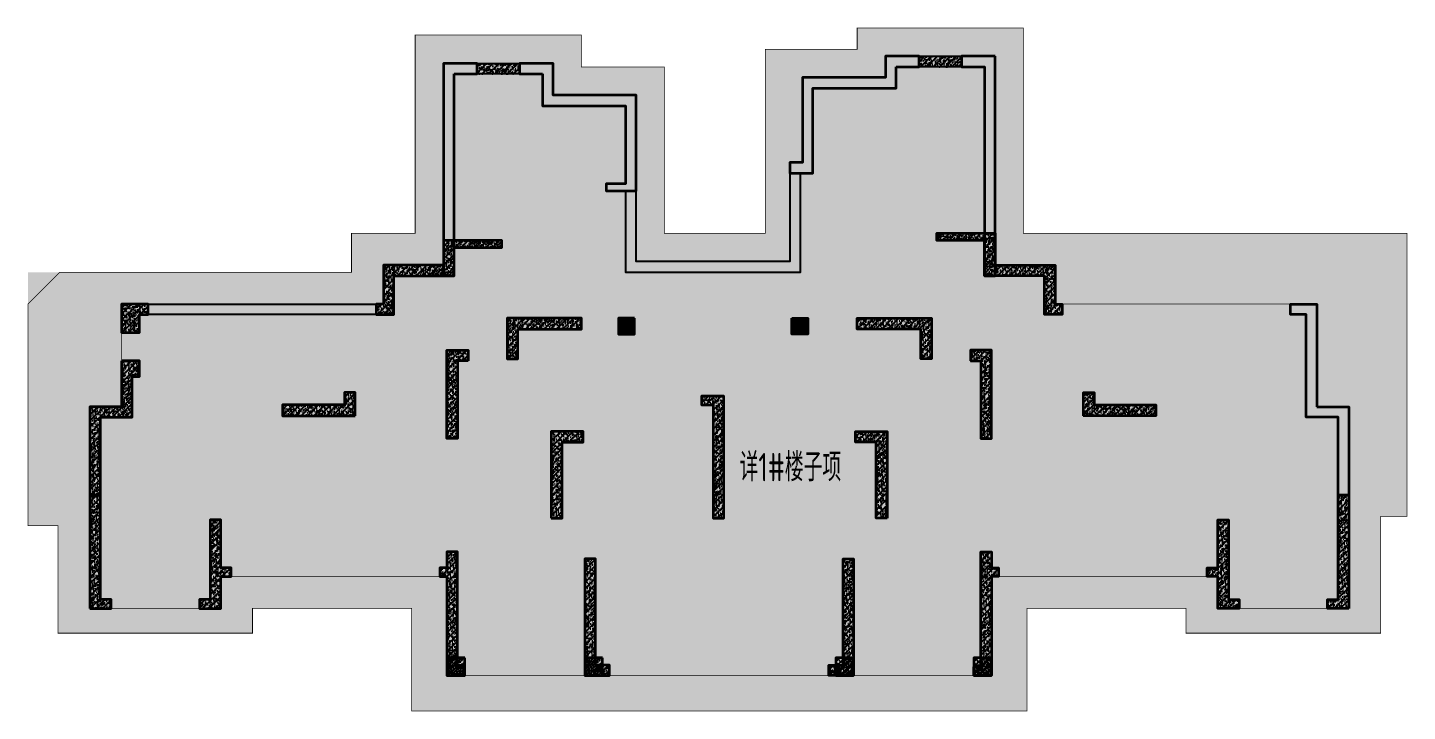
# Model space of a CAD drawing. Extents: x 923964 to 1204934, y 804567 to 1705037.
# Drawn here: x 923964 to 962984, y 1425717 to 1445037 of the extents above; entities that cross this region are included whole.
import ezdxf
from ezdxf.enums import TextEntityAlignment as Align

# ---------------------------------------------------------------- set-up
doc = ezdxf.new("R2010")
doc.units = 0
doc.header["$LTSCALE"] = 500
doc.linetypes.add('DASH', pattern=[0.35, 0.25, -0.1])
for name, color, linetype in [('S_COLU', 2, 'CONTINUOUS'), ('S_PLAN_HACH1', 61, 'CONTINUOUS'), ('S_WALL', 2, 'CONTINUOUS'), ('S_WALL_HACH', 30, 'CONTINUOUS'), ('S_WALL_OTHE_HACH', 33, 'CONTINUOUS'), ('主楼填充1', 1, 'CONTINUOUS')]:
    doc.layers.add(name, color=color, linetype=linetype)
doc.styles.add('TH-STYLE3', font='tssdeng.shx', dxfattribs={"width": 0.7, "bigfont": 'tssdchn.shx'})
pattern_1 = [(50, (542840.39, 1166297.85), (179.315046, -15.688034), [18.75, -206.25]), (355, (542840.39, 1166297.85), (-34.687833, 188.048033), [15, -165]), (100.4514, (542855.33, 1166296.54), (144.627345, 172.359886), [15.93505, -175.28553]), (46.1842, (542840.39, 1166347.85), (266.81026, -41.37975), [28.125, -309.375]), (96.6356, (542862.62, 1166344.4), (233.66568, 243.52947), [23.90257, -262.92825]), (351.1842, (542840.4, 1166347.85), (233.66549, 243.52965), [22.5, -247.5]), (21, (542865.39, 1166335.35), (149.226763, -100.654723), [18.75, -206.25]), (326, (542865.39, 1166335.35), (60.82883, 181.28751), [15, -165]), (71.4514, (542877.82, 1166326.96), (210.05566, 80.632624), [15.93505, -175.28553]), (37.5, (542840.39, 1166297.85), (3.039964, 83.2234635), [0, -163, 0, -167.5, 0, -165.625]), (7.5, (542840.39, 1166297.85), (65.767384, 98.602928), [0, -95.5, 0, -159.25, 0, -63.125]), (327.5, (542784.64, 1166297.85), (133.455609, -5.638718), [0, -62.5, 0, -195, 0, -258.75]), (317.5, (542759.64, 1166297.85), (145.796542, 25.026246), [0, -81.25, 0, -129.5, 0, -183.75]), (45, (542840.39, 1166297.85), (-88.388348, 88.388348), [])]
pattern_2 = [(50, (542840.39, 1266297.85), (179.315046, -15.688034), [18.75, -206.25]), (355, (542840.39, 1266297.85), (-34.68783, 188.04803), [15, -165]), (100.4514, (542855.33, 1266296.54), (144.627345, 172.359886), [15.93505, -175.28553]), (46.1842, (542840.39, 1266347.85), (266.81026, -41.37975), [28.125, -309.375]), (96.6356, (542862.62, 1266344.4), (233.66568, 243.52947), [23.90257, -262.92825]), (351.1842, (542840.4, 1266347.85), (233.66549, 243.52965), [22.5, -247.5]), (21, (542865.39, 1266335.35), (149.226763, -100.654723), [18.75, -206.25]), (326, (542865.39, 1266335.35), (60.82883, 181.28751), [15, -165]), (71.4514, (542877.82, 1266326.96), (210.05566, 80.632624), [15.93505, -175.28553]), (37.5, (542840.39, 1266297.85), (3.039964, 83.223463), [0, -163, 0, -167.5, 0, -165.625]), (7.5, (542840.39, 1266297.85), (65.767384, 98.602928), [0, -95.5, 0, -159.25, 0, -63.125]), (327.5, (542784.64, 1266297.85), (133.455609, -5.638718), [0, -62.5, 0, -195, 0, -258.75]), (317.5, (542759.64, 1266297.85), (145.796542, 25.026246), [0, -81.25, 0, -129.5, 0, -183.75]), (45, (542840.39, 1266297.85), (-88.388348, 88.388348), [])]

msp = doc.modelspace()

# ---------------------------------------------------------------- hatches: boundary and pattern name
at = {"layer": 'S_PLAN_HACH1'}
h = msp.add_hatch(dxfattribs=at)
h.set_pattern_fill('CROSS', color=4, scale=50, style=0)
h.set_pattern_definition([(0, (-67853.25, 389372.46), (317.5, 317.5), [158.75, -476.25]), (90, (-67773.88, 389293.1), (-317.5, 317.5), [158.75, -476.25])])
h.paths.add_polyline_path([(952224, 1425727), (934824, 1425727), (934824, 1428627), (930324, 1428627), (930324, 1427927), (924824, 1427927), (924824, 1430962), (923974, 1430962), (923974, 1438127), (933124, 1438127), (933124, 1439227), (934924, 1439227), (934924, 1444827), (939624, 1444827), (939624, 1443927), (941974, 1443927), (941974, 1439227), (944824, 1439227), (944824, 1444427), (947424, 1444427), (947424, 1445027), (952124, 1445027), (952124, 1439227), (962974, 1439227), (962974, 1431227), (962224, 1431227), (962224, 1427927), (956724, 1427927), (956724, 1428627), (952224, 1428627)])
at = {"layer": 'S_WALL_HACH'}
for points in [[(948524, 1443927), (949174, 1443927), (949174, 1444227), (948224, 1444227), (948224, 1443627), (945874, 1443627), (945874, 1441227), (945524, 1441227), (945524, 1440927), (946174, 1440927), (946174, 1443327), (948524, 1443327)], [(949174, 1444227), (950374, 1444227), (950374, 1443927), (949174, 1443927)], [(951324, 1444227), (950374, 1444227), (950374, 1443927), (951024, 1443927), (951024, 1438027), (951324, 1438027)], [(936024, 1443727), (936674, 1443727), (936674, 1444027), (935724, 1444027), (935724, 1438027), (936024, 1438027)], [(936674, 1444027), (937874, 1444027), (937874, 1443727), (936674, 1443727)], [(938524, 1443727), (938524, 1442827), (940874, 1442827), (940874, 1440627), (940324, 1440627), (940324, 1440427), (941174, 1440427), (941174, 1443127), (938824, 1443127), (938824, 1444027), (937874, 1444027), (937874, 1443727)], [(941174, 1440427), (940874, 1440427), (940874, 1438127), (945824, 1438127), (945824, 1440927), (945524, 1440927), (945524, 1438427), (941174, 1438427)], [(951024, 1439027), (949674, 1439027), (949674, 1439227), (951324, 1439227), (951324, 1438027), (951024, 1438027)], [(936024, 1438827), (937374, 1438827), (937374, 1439027), (935724, 1439027), (935724, 1438027), (936024, 1438027)], [(934024, 1437227), (933824, 1437227), (933824, 1436927), (934324, 1436927), (934324, 1438027), (935724, 1438027), (935724, 1438327), (934024, 1438327)], [(953024, 1437227), (953224, 1437227), (953224, 1436927), (952724, 1436927), (952724, 1438027), (951324, 1438027), (951324, 1438327), (953024, 1438327)], [(927124, 1436427), (927124, 1436927), (926924, 1436927), (927374, 1436927), (927374, 1437227), (926624, 1437227), (926624, 1436427)], [(927374, 1437227), (933824, 1437227), (933824, 1436927), (927374, 1436927)], [(960424, 1434327), (961324, 1434327), (961324, 1431827), (961024, 1431827), (961024, 1434027), (960124, 1434027), (960124, 1436927), (959674, 1436927), (959674, 1437227), (960424, 1437227)], [(937824, 1436517), (939624, 1436517), (939624, 1436827), (937524, 1436827), (937524, 1435677), (937824, 1435677)], [(941124, 1436827), (940674, 1436827), (940674, 1436377), (941124, 1436377)], [(945574, 1436827), (946024, 1436827), (946024, 1436377), (945574, 1436377)], [(949224, 1436517), (947424, 1436517), (947424, 1436827), (949524, 1436827), (949524, 1435677), (949224, 1435677)], [(926624, 1435627), (926624, 1434327), (925724, 1434327), (925724, 1431827), (926024, 1431827), (926024, 1434027), (926924, 1434027), (926924, 1435177), (927124, 1435177), (927124, 1435627)], [(936424, 1435627), (936124, 1435627), (936124, 1433427), (935824, 1433427), (935824, 1435927), (936424, 1435927)], [(950624, 1435627), (950924, 1435627), (950924, 1433427), (951224, 1433427), (951224, 1435927), (950624, 1435927)], [(933224, 1434067), (933224, 1434727), (932924, 1434727), (932924, 1434377), (931174, 1434377), (931174, 1434067)], [(943349, 1434377), (943349, 1431177), (943649, 1431177), (943649, 1434627), (943024, 1434627), (943024, 1434377)], [(953824, 1434067), (953824, 1434727), (954124, 1434727), (954124, 1434377), (955874, 1434377), (955874, 1434067)], [(938774, 1431177), (939084, 1431177), (939084, 1433327), (939674, 1433327), (939674, 1433627), (938774, 1433627)], [(948274, 1431177), (947964, 1431177), (947964, 1433327), (947374, 1433327), (947374, 1433627), (948274, 1433627)], [(925724, 1428627), (926324, 1428627), (926324, 1428877), (926024, 1428877), (926024, 1431827), (925724, 1431827)], [(961324, 1428627), (960724, 1428627), (960724, 1428877), (961024, 1428877), (961024, 1431827), (961324, 1431827)], [(929424, 1429777), (929424, 1431127), (929124, 1431127), (929124, 1428877), (928824, 1428877), (928824, 1428627), (929424, 1428627), (929424, 1429527), (929724, 1429527), (929724, 1429777)], [(957624, 1429777), (957624, 1431127), (957924, 1431127), (957924, 1428877), (958224, 1428877), (958224, 1428627), (957624, 1428627), (957624, 1429527), (957324, 1429527), (957324, 1429777)], [(935824, 1426727), (936324, 1426727), (936324, 1426977), (936124, 1426977), (936124, 1430227), (935824, 1430227), (935824, 1429777), (935624, 1429777), (935624, 1429527), (935824, 1429527)], [(951224, 1426727), (950724, 1426727), (950724, 1426977), (950924, 1426977), (950924, 1430227), (951224, 1430227), (951224, 1429777), (951424, 1429777), (951424, 1429527), (951224, 1429527)], [(940024, 1427027), (940024, 1430027), (939724, 1430027), (939724, 1426727), (940424, 1426727), (940424, 1427027)], [(947024, 1427027), (947024, 1430027), (947324, 1430027), (947324, 1426727), (946624, 1426727), (946624, 1427027)], [(936324, 1427227), (935824, 1427227), (935824, 1426727), (936324, 1426727)], [(940224, 1427227), (939724, 1427227), (939724, 1426727), (940224, 1426727)], [(947324, 1427227), (946824, 1427227), (946824, 1426727), (947324, 1426727)], [(951224, 1427227), (950724, 1427227), (950724, 1426727), (951224, 1426727)]]:
    msp.add_hatch(color=256, dxfattribs=at).paths.add_polyline_path(points)
at = {"layer": 'S_WALL_OTHE_HACH'}
h = msp.add_hatch(dxfattribs=at)
h.set_pattern_fill('ARMORED', color=256, scale=25, style=0)
h.set_pattern_definition(pattern_1)
h.paths.add_polyline_path([(948524, 1443927), (949174, 1443927), (949174, 1444227), (948224, 1444227), (948224, 1443627), (945874, 1443627), (945874, 1441227), (945524, 1441227), (945524, 1440927), (946174, 1440927), (946174, 1443327), (948524, 1443327)])
h = msp.add_hatch(dxfattribs=at)
h.set_pattern_fill('ARMORED', color=256, scale=25, style=0)
h.set_pattern_definition(pattern_2)
h.paths.add_polyline_path([(949174, 1444227), (950374, 1444227), (950374, 1443927), (949174, 1443927)])
h = msp.add_hatch(dxfattribs=at)
h.set_pattern_fill('ARMORED', color=256, scale=25, style=0)
h.set_pattern_definition(pattern_1)
h.paths.add_polyline_path([(951324, 1444227), (950374, 1444227), (950374, 1443927), (951024, 1443927), (951024, 1438027), (951324, 1438027)])
h = msp.add_hatch(dxfattribs=at)
h.set_pattern_fill('ARMORED', color=256, scale=25, style=0)
h.set_pattern_definition(pattern_1)
h.paths.add_polyline_path([(936024, 1443727), (936674, 1443727), (936674, 1444027), (935724, 1444027), (935724, 1438027), (936024, 1438027)])
h = msp.add_hatch(dxfattribs=at)
h.set_pattern_fill('ARMORED', color=256, scale=25, style=0)
h.set_pattern_definition(pattern_2)
h.paths.add_polyline_path([(936674, 1444027), (937874, 1444027), (937874, 1443727), (936674, 1443727)])
h = msp.add_hatch(dxfattribs=at)
h.set_pattern_fill('ARMORED', color=256, scale=25, style=0)
h.set_pattern_definition(pattern_1)
h.paths.add_polyline_path([(938524, 1443727), (938524, 1442827), (940874, 1442827), (940874, 1440627), (940324, 1440627), (940324, 1440427), (941174, 1440427), (941174, 1443127), (938824, 1443127), (938824, 1444027), (937874, 1444027), (937874, 1443727)])
h = msp.add_hatch(dxfattribs=at)
h.set_pattern_fill('ARMORED', color=256, scale=25, style=0)
h.set_pattern_definition(pattern_2)
h.paths.add_polyline_path([(941174, 1440427), (940874, 1440427), (940874, 1438127), (945824, 1438127), (945824, 1440927), (945524, 1440927), (945524, 1438427), (941174, 1438427)])
h = msp.add_hatch(dxfattribs=at)
h.set_pattern_fill('ARMORED', color=256, scale=25, style=0)
h.set_pattern_definition([(50, (541090.39, 1168697.85), (179.315046, -15.688034), [18.75, -206.25]), (355, (541090.39, 1168697.85), (-34.68783, 188.04803), [15, -165]), (100.4514, (541105.33, 1168696.54), (144.627345, 172.359886), [15.93505, -175.28553]), (46.1842, (541090.39, 1168747.85), (266.81026, -41.37975), [28.125, -309.375]), (96.6356, (541112.62, 1168744.4), (233.66568, 243.52947), [23.90257, -262.92825]), (351.1842, (541090.4, 1168747.85), (233.66549, 243.52965), [22.5, -247.5]), (21, (541115.39, 1168735.35), (149.226763, -100.654723), [18.75, -206.25]), (326, (541115.39, 1168735.35), (60.82883, 181.28751), [15, -165]), (71.4514, (541127.82, 1168726.96), (210.05566, 80.632624), [15.93505, -175.28553]), (37.5, (541090.39, 1168697.85), (3.039964, 83.2234635), [0, -163, 0, -167.5, 0, -165.625]), (7.5, (541090.39, 1168697.85), (65.767384, 98.602928), [0, -95.5, 0, -159.25, 0, -63.125]), (327.5, (541034.64, 1168697.85), (133.455609, -5.638718), [0, -62.5, 0, -195, 0, -258.75]), (317.5, (541009.64, 1168697.85), (145.796542, 25.026246), [0, -81.25, 0, -129.5, 0, -183.75]), (45, (541090.39, 1168697.85), (-88.388348, 88.388348), [])])
h.paths.add_polyline_path([(951024, 1439027), (949674, 1439027), (949674, 1439227), (951324, 1439227), (951324, 1438027), (951024, 1438027)])
h = msp.add_hatch(dxfattribs=at)
h.set_pattern_fill('ARMORED', color=256, scale=25, style=0)
h.set_pattern_definition([(50, (541090.39, 1168497.85), (179.315046, -15.688034), [18.75, -206.25]), (355, (541090.39, 1168497.85), (-34.68783, 188.04803), [15, -165]), (100.4514, (541105.33, 1168496.54), (144.627345, 172.359886), [15.93505, -175.28553]), (46.1842, (541090.39, 1168547.85), (266.81026, -41.37975), [28.125, -309.375]), (96.6356, (541112.62, 1168544.4), (233.66568, 243.52947), [23.90257, -262.92825]), (351.1842, (541090.4, 1168547.85), (233.66549, 243.52965), [22.5, -247.5]), (21, (541115.39, 1168535.35), (149.226763, -100.654723), [18.75, -206.25]), (326, (541115.39, 1168535.35), (60.82883, 181.28751), [15, -165]), (71.4514, (541127.82, 1168526.96), (210.05566, 80.632624), [15.93505, -175.28553]), (37.5, (541090.39, 1168497.85), (3.039964, 83.2234635), [0, -163, 0, -167.5, 0, -165.625]), (7.5, (541090.39, 1168497.85), (65.767384, 98.602928), [0, -95.5, 0, -159.25, 0, -63.125]), (327.5, (541034.64, 1168497.85), (133.455609, -5.638718), [0, -62.5, 0, -195, 0, -258.75]), (317.5, (541009.64, 1168497.85), (145.796542, 25.026246), [0, -81.25, 0, -129.5, 0, -183.75]), (45, (541090.39, 1168497.85), (-88.388348, 88.388348), [])])
h.paths.add_polyline_path([(936024, 1438827), (937374, 1438827), (937374, 1439027), (935724, 1439027), (935724, 1438027), (936024, 1438027)])
h = msp.add_hatch(dxfattribs=at)
h.set_pattern_fill('ARMORED', color=256, scale=25, style=0)
h.set_pattern_definition(pattern_1)
h.paths.add_polyline_path([(934024, 1437227), (933824, 1437227), (933824, 1436927), (934324, 1436927), (934324, 1438027), (935724, 1438027), (935724, 1438327), (934024, 1438327)])
h = msp.add_hatch(dxfattribs=at)
h.set_pattern_fill('ARMORED', color=256, scale=25, style=0)
h.set_pattern_definition(pattern_1)
h.paths.add_polyline_path([(953024, 1437227), (953224, 1437227), (953224, 1436927), (952724, 1436927), (952724, 1438027), (951324, 1438027), (951324, 1438327), (953024, 1438327)])
h = msp.add_hatch(dxfattribs=at)
h.set_pattern_fill('ARMORED', color=256, scale=25, style=0)
h.set_pattern_definition(pattern_1)
h.paths.add_polyline_path([(927124, 1436427), (927124, 1436927), (926924, 1436927), (927374, 1436927), (927374, 1437227), (926624, 1437227), (926624, 1436427)])
h = msp.add_hatch(dxfattribs=at)
h.set_pattern_fill('ARMORED', color=256, scale=25, style=0)
h.set_pattern_definition([(50, (442840.39, 1266297.85), (179.315046, -15.688034), [18.75, -206.25]), (355, (442840.39, 1266297.85), (-34.687833, 188.048033), [15, -165]), (100.4514, (442855.33, 1266296.54), (144.627345, 172.359886), [15.93505, -175.28553]), (46.1842, (442840.39, 1266347.85), (266.81026, -41.37975), [28.125, -309.375]), (96.6356, (442862.62, 1266344.4), (233.66568, 243.52947), [23.90257, -262.92825]), (351.1842, (442840.4, 1266347.85), (233.66549, 243.52965), [22.5, -247.5]), (21, (442865.39, 1266335.35), (149.226763, -100.654723), [18.75, -206.25]), (326, (442865.39, 1266335.35), (60.82883, 181.28751), [15, -165]), (71.4514, (442877.82, 1266326.96), (210.05566, 80.632624), [15.93505, -175.28553]), (37.5, (442840.39, 1266297.85), (3.039964, 83.2234635), [0, -163, 0, -167.5, 0, -165.625]), (7.5, (442840.39, 1266297.85), (65.767384, 98.602928), [0, -95.5, 0, -159.25, 0, -63.125]), (327.5, (442784.64, 1266297.85), (133.455609, -5.638718), [0, -62.5, 0, -195, 0, -258.75]), (317.5, (442759.64, 1266297.85), (145.796542, 25.026246), [0, -81.25, 0, -129.5, 0, -183.75]), (45, (442840.39, 1266297.85), (-88.388348, 88.388348), [])])
h.paths.add_polyline_path([(927374, 1437227), (933824, 1437227), (933824, 1436927), (927374, 1436927)])
h = msp.add_hatch(dxfattribs=at)
h.set_pattern_fill('ARMORED', color=256, scale=25, style=0)
h.set_pattern_definition(pattern_1)
h.paths.add_polyline_path([(960424, 1434327), (961324, 1434327), (961324, 1431827), (961024, 1431827), (961024, 1434027), (960124, 1434027), (960124, 1436927), (959674, 1436927), (959674, 1437227), (960424, 1437227)])
h = msp.add_hatch(dxfattribs=at)
h.set_pattern_fill('ARMORED', color=256, scale=25, style=0)
h.set_pattern_definition(pattern_1)
h.paths.add_polyline_path([(937824, 1436517), (939624, 1436517), (939624, 1436827), (937524, 1436827), (937524, 1435677), (937824, 1435677)])
h = msp.add_hatch(dxfattribs=at)
h.set_pattern_fill('ARMORED', color=256, scale=25, style=0)
h.set_pattern_definition(pattern_1)
h.paths.add_polyline_path([(941124, 1436827), (940674, 1436827), (940674, 1436377), (941124, 1436377)])
h = msp.add_hatch(dxfattribs=at)
h.set_pattern_fill('ARMORED', color=256, scale=25, style=0)
h.set_pattern_definition([(50, (542490.39, 1166297.85), (179.315046, -15.688034), [18.75, -206.25]), (355, (542490.39, 1166297.85), (-34.68783, 188.04803), [15, -165]), (100.4514, (542505.33, 1166296.54), (144.627345, 172.359886), [15.93505, -175.28553]), (46.1842, (542490.39, 1166347.85), (266.81026, -41.37975), [28.125, -309.375]), (96.6356, (542512.62, 1166344.4), (233.66568, 243.52947), [23.90257, -262.92825]), (351.1842, (542490.4, 1166347.85), (233.66549, 243.52965), [22.5, -247.5]), (21, (542515.39, 1166335.35), (149.226763, -100.654723), [18.75, -206.25]), (326, (542515.39, 1166335.35), (60.82883, 181.28751), [15, -165]), (71.4514, (542527.82, 1166326.96), (210.05566, 80.632624), [15.93505, -175.28553]), (37.5, (542490.39, 1166297.85), (3.039964, 83.2234635), [0, -163, 0, -167.5, 0, -165.625]), (7.5, (542490.39, 1166297.85), (65.767384, 98.602928), [0, -95.5, 0, -159.25, 0, -63.125]), (327.5, (542434.64, 1166297.85), (133.455609, -5.638718), [0, -62.5, 0, -195, 0, -258.75]), (317.5, (542409.64, 1166297.85), (145.796542, 25.026246), [0, -81.25, 0, -129.5, 0, -183.75]), (45, (542490.39, 1166297.85), (-88.388348, 88.388348), [])])
h.paths.add_polyline_path([(945574, 1436827), (946024, 1436827), (946024, 1436377), (945574, 1436377)])
h = msp.add_hatch(dxfattribs=at)
h.set_pattern_fill('ARMORED', color=256, scale=25, style=0)
h.set_pattern_definition(pattern_1)
h.paths.add_polyline_path([(949224, 1436517), (947424, 1436517), (947424, 1436827), (949524, 1436827), (949524, 1435677), (949224, 1435677)])
h = msp.add_hatch(dxfattribs=at)
h.set_pattern_fill('ARMORED', color=256, scale=25, style=0)
h.set_pattern_definition(pattern_1)
h.paths.add_polyline_path([(926624, 1435627), (926624, 1434327), (925724, 1434327), (925724, 1431827), (926024, 1431827), (926024, 1434027), (926924, 1434027), (926924, 1435177), (927124, 1435177), (927124, 1435627)])
h = msp.add_hatch(dxfattribs=at)
h.set_pattern_fill('ARMORED', color=256, scale=25, style=0)
h.set_pattern_definition(pattern_1)
h.paths.add_polyline_path([(936424, 1435627), (936124, 1435627), (936124, 1433427), (935824, 1433427), (935824, 1435927), (936424, 1435927)])
h = msp.add_hatch(dxfattribs=at)
h.set_pattern_fill('ARMORED', color=256, scale=25, style=0)
h.set_pattern_definition(pattern_1)
h.paths.add_polyline_path([(950624, 1435627), (950924, 1435627), (950924, 1433427), (951224, 1433427), (951224, 1435927), (950624, 1435927)])
h = msp.add_hatch(dxfattribs=at)
h.set_pattern_fill('ARMORED', color=256, scale=25, style=0)
h.set_pattern_definition(pattern_1)
h.paths.add_polyline_path([(933224, 1434067), (933224, 1434727), (932924, 1434727), (932924, 1434377), (931174, 1434377), (931174, 1434067)])
h = msp.add_hatch(dxfattribs=at)
h.set_pattern_fill('ARMORED', color=256, scale=25, style=0)
h.set_pattern_definition(pattern_1)
h.paths.add_polyline_path([(943349, 1434377), (943349, 1431177), (943649, 1431177), (943649, 1434627), (943024, 1434627), (943024, 1434377)])
h = msp.add_hatch(dxfattribs=at)
h.set_pattern_fill('ARMORED', color=256, scale=25, style=0)
h.set_pattern_definition(pattern_1)
h.paths.add_polyline_path([(953824, 1434067), (953824, 1434727), (954124, 1434727), (954124, 1434377), (955874, 1434377), (955874, 1434067)])
h = msp.add_hatch(dxfattribs=at)
h.set_pattern_fill('ARMORED', color=256, scale=25, style=0)
h.set_pattern_definition(pattern_1)
h.paths.add_polyline_path([(938774, 1431177), (939084, 1431177), (939084, 1433327), (939674, 1433327), (939674, 1433627), (938774, 1433627)])
h = msp.add_hatch(dxfattribs=at)
h.set_pattern_fill('ARMORED', color=256, scale=25, style=0)
h.set_pattern_definition(pattern_1)
h.paths.add_polyline_path([(948274, 1431177), (947964, 1431177), (947964, 1433327), (947374, 1433327), (947374, 1433627), (948274, 1433627)])
h = msp.add_hatch(dxfattribs=at)
h.set_pattern_fill('ARMORED', color=256, scale=25, style=0)
h.set_pattern_definition(pattern_1)
h.paths.add_polyline_path([(925724, 1428627), (926324, 1428627), (926324, 1428877), (926024, 1428877), (926024, 1431827), (925724, 1431827)])
h = msp.add_hatch(dxfattribs=at)
h.set_pattern_fill('ARMORED', color=256, scale=25, style=0)
h.set_pattern_definition(pattern_1)
h.paths.add_polyline_path([(961324, 1428627), (960724, 1428627), (960724, 1428877), (961024, 1428877), (961024, 1431827), (961324, 1431827)])
h = msp.add_hatch(dxfattribs=at)
h.set_pattern_fill('ARMORED', color=256, scale=25, style=0)
h.set_pattern_definition(pattern_1)
h.paths.add_polyline_path([(929424, 1429777), (929424, 1431127), (929124, 1431127), (929124, 1428877), (928824, 1428877), (928824, 1428627), (929424, 1428627), (929424, 1429527), (929724, 1429527), (929724, 1429777)])
h = msp.add_hatch(dxfattribs=at)
h.set_pattern_fill('ARMORED', color=256, scale=25, style=0)
h.set_pattern_definition(pattern_1)
h.paths.add_polyline_path([(957624, 1429777), (957624, 1431127), (957924, 1431127), (957924, 1428877), (958224, 1428877), (958224, 1428627), (957624, 1428627), (957624, 1429527), (957324, 1429527), (957324, 1429777)])
h = msp.add_hatch(dxfattribs=at)
h.set_pattern_fill('ARMORED', color=256, scale=25, style=0)
h.set_pattern_definition(pattern_1)
h.paths.add_polyline_path([(935824, 1426727), (936324, 1426727), (936324, 1426977), (936124, 1426977), (936124, 1430227), (935824, 1430227), (935824, 1429777), (935624, 1429777), (935624, 1429527), (935824, 1429527)])
h = msp.add_hatch(dxfattribs=at)
h.set_pattern_fill('ARMORED', color=256, scale=25, style=0)
h.set_pattern_definition(pattern_1)
h.paths.add_polyline_path([(951224, 1426727), (950724, 1426727), (950724, 1426977), (950924, 1426977), (950924, 1430227), (951224, 1430227), (951224, 1429777), (951424, 1429777), (951424, 1429527), (951224, 1429527)])
h = msp.add_hatch(dxfattribs=at)
h.set_pattern_fill('ARMORED', color=256, scale=25, style=0)
h.set_pattern_definition(pattern_1)
h.paths.add_polyline_path([(940024, 1427027), (940024, 1430027), (939724, 1430027), (939724, 1426727), (940424, 1426727), (940424, 1427027)])
h = msp.add_hatch(dxfattribs=at)
h.set_pattern_fill('ARMORED', color=256, scale=25, style=0)
h.set_pattern_definition(pattern_1)
h.paths.add_polyline_path([(947024, 1427027), (947024, 1430027), (947324, 1430027), (947324, 1426727), (946624, 1426727), (946624, 1427027)])
h = msp.add_hatch(dxfattribs=at)
h.set_pattern_fill('ARMORED', color=256, scale=25, style=0)
h.set_pattern_definition([(50, (537990.39, 1156597.85), (179.315046, -15.688034), [18.75, -206.25]), (355, (537990.39, 1156597.85), (-34.68783, 188.04803), [15, -165]), (100.4514, (538005.33, 1156596.54), (144.627345, 172.359886), [15.93505, -175.28553]), (46.1842, (537990.39, 1156647.85), (266.81026, -41.37975), [28.125, -309.375]), (96.6356, (538012.62, 1156644.4), (233.66568, 243.52947), [23.90257, -262.92825]), (351.1842, (537990.4, 1156647.85), (233.66549, 243.52965), [22.5, -247.5]), (21, (538015.39, 1156635.35), (149.226763, -100.654723), [18.75, -206.25]), (326, (538015.39, 1156635.35), (60.82883, 181.28751), [15, -165]), (71.4514, (538027.82, 1156626.96), (210.05566, 80.632624), [15.93505, -175.28553]), (37.5, (537990.39, 1156597.85), (3.039964, 83.2234635), [0, -163, 0, -167.5, 0, -165.625]), (7.5, (537990.39, 1156597.85), (65.767384, 98.602928), [0, -95.5, 0, -159.25, 0, -63.125]), (327.5, (537934.64, 1156597.85), (133.455609, -5.638718), [0, -62.5, 0, -195, 0, -258.75]), (317.5, (537909.64, 1156597.85), (145.796542, 25.026246), [0, -81.25, 0, -129.5, 0, -183.75]), (45, (537990.39, 1156597.85), (-88.388348, 88.388348), [])])
h.paths.add_polyline_path([(936324, 1427227), (935824, 1427227), (935824, 1426727), (936324, 1426727)])
h = msp.add_hatch(dxfattribs=at)
h.set_pattern_fill('ARMORED', color=256, scale=25, style=0)
h.set_pattern_definition([(50, (541890.39, 1156597.85), (179.315046, -15.688034), [18.75, -206.25]), (355, (541890.39, 1156597.85), (-34.68783, 188.04803), [15, -165]), (100.4514, (541905.33, 1156596.54), (144.627345, 172.359886), [15.93505, -175.28553]), (46.1842, (541890.39, 1156647.85), (266.81026, -41.37975), [28.125, -309.375]), (96.6356, (541912.62, 1156644.4), (233.66568, 243.52947), [23.90257, -262.92825]), (351.1842, (541890.4, 1156647.85), (233.66549, 243.52965), [22.5, -247.5]), (21, (541915.39, 1156635.35), (149.226763, -100.654723), [18.75, -206.25]), (326, (541915.39, 1156635.35), (60.82883, 181.28751), [15, -165]), (71.4514, (541927.82, 1156626.96), (210.05566, 80.632624), [15.93505, -175.28553]), (37.5, (541890.39, 1156597.85), (3.039964, 83.2234635), [0, -163, 0, -167.5, 0, -165.625]), (7.5, (541890.39, 1156597.85), (65.767384, 98.602928), [0, -95.5, 0, -159.25, 0, -63.125]), (327.5, (541834.64, 1156597.85), (133.455609, -5.638718), [0, -62.5, 0, -195, 0, -258.75]), (317.5, (541809.64, 1156597.85), (145.796542, 25.026246), [0, -81.25, 0, -129.5, 0, -183.75]), (45, (541890.39, 1156597.85), (-88.388348, 88.388348), [])])
h.paths.add_polyline_path([(940224, 1427227), (939724, 1427227), (939724, 1426727), (940224, 1426727)])
h = msp.add_hatch(dxfattribs=at)
h.set_pattern_fill('ARMORED', color=256, scale=25, style=0)
h.set_pattern_definition([(50, (548990.39, 1156597.85), (179.315046, -15.688034), [18.75, -206.25]), (355, (548990.39, 1156597.85), (-34.68783, 188.04803), [15, -165]), (100.4514, (549005.33, 1156596.54), (144.627345, 172.359886), [15.93505, -175.28553]), (46.1842, (548990.39, 1156647.85), (266.81026, -41.37975), [28.125, -309.375]), (96.6356, (549012.62, 1156644.4), (233.66568, 243.52947), [23.90257, -262.92825]), (351.1842, (548990.4, 1156647.85), (233.66549, 243.52965), [22.5, -247.5]), (21, (549015.39, 1156635.35), (149.226763, -100.654723), [18.75, -206.25]), (326, (549015.39, 1156635.35), (60.82883, 181.28751), [15, -165]), (71.4514, (549027.82, 1156626.96), (210.05566, 80.632624), [15.93505, -175.28553]), (37.5, (548990.39, 1156597.85), (3.039964, 83.2234635), [0, -163, 0, -167.5, 0, -165.625]), (7.5, (548990.39, 1156597.85), (65.767384, 98.602928), [0, -95.5, 0, -159.25, 0, -63.125]), (327.5, (548934.64, 1156597.85), (133.455609, -5.638718), [0, -62.5, 0, -195, 0, -258.75]), (317.5, (548909.64, 1156597.85), (145.796542, 25.026246), [0, -81.25, 0, -129.5, 0, -183.75]), (45, (548990.39, 1156597.85), (-88.388348, 88.388348), [])])
h.paths.add_polyline_path([(947324, 1427227), (946824, 1427227), (946824, 1426727), (947324, 1426727)])
h = msp.add_hatch(dxfattribs=at)
h.set_pattern_fill('ARMORED', color=256, scale=25, style=0)
h.set_pattern_definition([(50, (552890.39, 1156597.85), (179.315046, -15.688034), [18.75, -206.25]), (355, (552890.39, 1156597.85), (-34.68783, 188.04803), [15, -165]), (100.4514, (552905.33, 1156596.54), (144.627345, 172.359886), [15.93505, -175.28553]), (46.1842, (552890.39, 1156647.85), (266.81026, -41.37975), [28.125, -309.375]), (96.6356, (552912.62, 1156644.4), (233.66568, 243.52947), [23.90257, -262.92825]), (351.1842, (552890.4, 1156647.85), (233.66549, 243.52965), [22.5, -247.5]), (21, (552915.39, 1156635.35), (149.226763, -100.654723), [18.75, -206.25]), (326, (552915.39, 1156635.35), (60.82883, 181.28751), [15, -165]), (71.4514, (552927.82, 1156626.96), (210.05566, 80.632624), [15.93505, -175.28553]), (37.5, (552890.39, 1156597.85), (3.039964, 83.2234635), [0, -163, 0, -167.5, 0, -165.625]), (7.5, (552890.39, 1156597.85), (65.767384, 98.602928), [0, -95.5, 0, -159.25, 0, -63.125]), (327.5, (552834.64, 1156597.85), (133.455609, -5.638718), [0, -62.5, 0, -195, 0, -258.75]), (317.5, (552809.64, 1156597.85), (145.796542, 25.026246), [0, -81.25, 0, -129.5, 0, -183.75]), (45, (552890.39, 1156597.85), (-88.388348, 88.388348), [])])
h.paths.add_polyline_path([(951224, 1427227), (950724, 1427227), (950724, 1426727), (951224, 1426727)])
at = {"layer": '主楼填充1'}
h = msp.add_hatch(dxfattribs=at)
h.set_pattern_fill('GRASS', color=1, scale=20)
h.set_pattern_definition([(90, (-420958.33, 298793.1), (-359.21, 359.21), [95.25, -623.17]), (45, (-420958.33, 298793.1), (-359.21024, 359.21024), [95.25, -412.75]), (135, (-420958.33, 298793.1), (-359.21024, -359.21024), [95.25, -412.75])])
h.paths.add_polyline_path([(935824, 1426727), (935824, 1429527), (929424, 1429527), (929424, 1428627), (925724, 1428627), (925724, 1434327), (926624, 1434327), (926624, 1437227), (934024, 1437227), (934024, 1438327), (935724, 1438327), (935724, 1444027), (938824, 1444027), (938824, 1443127), (941174, 1443127), (941174, 1438427), (945524, 1438427), (945524, 1441227), (945874, 1441227), (945874, 1443627), (948224, 1443627), (948224, 1444227), (951324, 1444227), (951324, 1438327), (953024, 1438327), (953024, 1437227), (960424, 1437227), (960424, 1434327), (961324, 1434327), (961324, 1428627), (957624, 1428627), (957624, 1429527), (951224, 1429527), (951224, 1426727)])

# ---------------------------------------------------------------- linework, layer by layer
at = {"layer": 'S_COLU', "lineweight": 35}
for points in [[(941124, 1436827), (940674, 1436827), (940674, 1436377), (941124, 1436377)], [(945574, 1436827), (946024, 1436827), (946024, 1436377), (945574, 1436377)], [(936324, 1427227), (935824, 1427227), (935824, 1426727), (936324, 1426727)], [(940224, 1427227), (939724, 1427227), (939724, 1426727), (940224, 1426727)], [(947324, 1427227), (946824, 1427227), (946824, 1426727), (947324, 1426727)], [(951224, 1427227), (950724, 1427227), (950724, 1426727), (951224, 1426727)]]:
    msp.add_lwpolyline(points, close=True, dxfattribs=at)
at = {"layer": 'S_PLAN_HACH1', "color": 4, "linetype": 'DASH', "const_width": 20}
msp.add_lwpolyline([(924874, 1438127), (933124, 1438127), (933124, 1439227), (934924, 1439227), (934924, 1444827), (939624, 1444827), (939624, 1443927), (941974, 1443927), (941974, 1439227), (944824, 1439227), (944824, 1444427), (947424, 1444427), (947424, 1445027), (952124, 1445027), (952124, 1439227), (962974, 1439227), (962974, 1431227), (962224, 1431227), (962224, 1427927), (956724, 1427927), (956724, 1428627), (952224, 1428627), (952224, 1425727), (934824, 1425727), (934824, 1428627), (930324, 1428627), (930324, 1427927), (924824, 1427927), (924824, 1430962), (923974, 1430962), (923974, 1437227)], close=True, dxfattribs=at)
at = {"layer": 'S_WALL', "lineweight": 35}
for points in [[(948524, 1443927), (949174, 1443927), (949174, 1444227), (948224, 1444227), (948224, 1443627), (945874, 1443627), (945874, 1441227), (945524, 1441227), (945524, 1440927), (946174, 1440927), (946174, 1443327), (948524, 1443327)], [(951324, 1444227), (950374, 1444227), (950374, 1443927), (951024, 1443927), (951024, 1438027), (951324, 1438027)], [(936024, 1443727), (936674, 1443727), (936674, 1444027), (935724, 1444027), (935724, 1438027), (936024, 1438027)], [(938524, 1443727), (938524, 1442827), (940874, 1442827), (940874, 1440627), (940324, 1440627), (940324, 1440427), (941174, 1440427), (941174, 1443127), (938824, 1443127), (938824, 1444027), (937874, 1444027), (937874, 1443727)], [(951024, 1439027), (949674, 1439027), (949674, 1439227), (951324, 1439227), (951324, 1438027), (951024, 1438027)], [(936024, 1438827), (937374, 1438827), (937374, 1439027), (935724, 1439027), (935724, 1438027), (936024, 1438027)], [(934024, 1437227), (933824, 1437227), (933824, 1436927), (934324, 1436927), (934324, 1438027), (935724, 1438027), (935724, 1438327), (934024, 1438327)], [(953024, 1437227), (953224, 1437227), (953224, 1436927), (952724, 1436927), (952724, 1438027), (951324, 1438027), (951324, 1438327), (953024, 1438327)], [(960424, 1434327), (961324, 1434327), (961324, 1431827), (961024, 1431827), (961024, 1434027), (960124, 1434027), (960124, 1436927), (959674, 1436927), (959674, 1437227), (960424, 1437227)], [(937824, 1436517), (939624, 1436517), (939624, 1436827), (937524, 1436827), (937524, 1435677), (937824, 1435677)], [(949224, 1436517), (947424, 1436517), (947424, 1436827), (949524, 1436827), (949524, 1435677), (949224, 1435677)], [(933224, 1434067), (933224, 1434727), (932924, 1434727), (932924, 1434377), (931174, 1434377), (931174, 1434067)], [(943349, 1434377), (943349, 1431177), (943649, 1431177), (943649, 1434627), (943024, 1434627), (943024, 1434377)], [(953824, 1434067), (953824, 1434727), (954124, 1434727), (954124, 1434377), (955874, 1434377), (955874, 1434067)], [(938774, 1431177), (939084, 1431177), (939084, 1433327), (939674, 1433327), (939674, 1433627), (938774, 1433627)], [(948274, 1431177), (947964, 1431177), (947964, 1433327), (947374, 1433327), (947374, 1433627), (948274, 1433627)], [(925724, 1428627), (926324, 1428627), (926324, 1428877), (926024, 1428877), (926024, 1431827), (925724, 1431827)], [(961324, 1428627), (960724, 1428627), (960724, 1428877), (961024, 1428877), (961024, 1431827), (961324, 1431827)], [(929424, 1429777), (929424, 1431127), (929124, 1431127), (929124, 1428877), (928824, 1428877), (928824, 1428627), (929424, 1428627), (929424, 1429527), (929724, 1429527), (929724, 1429777)], [(957624, 1429777), (957624, 1431127), (957924, 1431127), (957924, 1428877), (958224, 1428877), (958224, 1428627), (957624, 1428627), (957624, 1429527), (957324, 1429527), (957324, 1429777)], [(935824, 1426727), (936324, 1426727), (936324, 1426977), (936124, 1426977), (936124, 1430227), (935824, 1430227), (935824, 1429777), (935624, 1429777), (935624, 1429527), (935824, 1429527)], [(951224, 1426727), (950724, 1426727), (950724, 1426977), (950924, 1426977), (950924, 1430227), (951224, 1430227), (951224, 1429777), (951424, 1429777), (951424, 1429527), (951224, 1429527)], [(940024, 1427027), (940024, 1430027), (939724, 1430027), (939724, 1426727), (940424, 1426727), (940424, 1427027)], [(947024, 1427027), (947024, 1430027), (947324, 1430027), (947324, 1426727), (946624, 1426727), (946624, 1427027)]]:
    msp.add_lwpolyline(points, close=True, dxfattribs=at)
at = {"layer": 'S_WALL'}
for points in [[(949174, 1444227), (950374, 1444227), (950374, 1443927), (949174, 1443927)], [(936674, 1444027), (937874, 1444027), (937874, 1443727), (936674, 1443727)], [(941174, 1440427), (940874, 1440427), (940874, 1438127), (945824, 1438127), (945824, 1440927), (945524, 1440927), (945524, 1438427), (941174, 1438427)], [(927374, 1437227), (933824, 1437227), (933824, 1436927), (927374, 1436927)]]:
    msp.add_lwpolyline(points, close=True, dxfattribs=at)
at = {"layer": 'S_WALL', "lineweight": 35}
for points in [[(927124, 1436927), (927124, 1436927), (927124, 1436927), (927374, 1436927), (927374, 1437227), (926624, 1437227), (926624, 1436427), (927124, 1436427), (927124, 1436927)], [(926624, 1435627), (926624, 1434327), (925724, 1434327), (925724, 1431827), (926024, 1431827), (926024, 1434027), (926924, 1434027), (926924, 1435177), (927124, 1435177), (927124, 1435627), (926624, 1435627)], [(936424, 1435627), (936124, 1435627), (936124, 1433427), (935824, 1433427), (935824, 1435927), (936424, 1435927), (936424, 1435627)], [(950624, 1435627), (950924, 1435627), (950924, 1433427), (951224, 1433427), (951224, 1435927), (950624, 1435927), (950624, 1435627)]]:
    msp.add_lwpolyline(points, dxfattribs=at)
at = {"layer": '主楼填充1', "color": 1, "const_width": 20}
msp.add_lwpolyline([(935824, 1426727), (935824, 1429527), (929424, 1429527), (929424, 1428627), (925724, 1428627), (925724, 1434327), (926624, 1434327), (926624, 1437227), (934024, 1437227), (934024, 1438327), (935724, 1438327), (935724, 1444027), (938824, 1444027), (938824, 1443127), (941174, 1443127), (941174, 1438427), (945524, 1438427), (945524, 1441227), (945874, 1441227), (945874, 1443627), (948224, 1443627), (948224, 1444227), (951324, 1444227), (951324, 1438327), (953024, 1438327), (953024, 1437227), (960424, 1437227), (960424, 1434327), (961324, 1434327), (961324, 1428627), (957624, 1428627), (957624, 1429527), (951224, 1429527), (951224, 1426727)], close=True, dxfattribs=at)

# ---------------------------------------------------------------- texts
at = {"layer": 'S_PLAN_HACH1', "color": 4, "style": 'TH-STYLE3', "width": 0.7}
msp.add_text('详1#楼子项', height=800, rotation=360, dxfattribs=at).set_placement((945535, 1432618), align=Align.MIDDLE_CENTER)
at = {"layer": '主楼填充1', "color": 1, "style": 'TH-STYLE3', "width": 0.7}
msp.add_text('详1#楼子项', height=800, rotation=360, dxfattribs=at).set_placement((945535, 1432618), align=Align.MIDDLE_CENTER)

doc.saveas('drawing.dxf')
